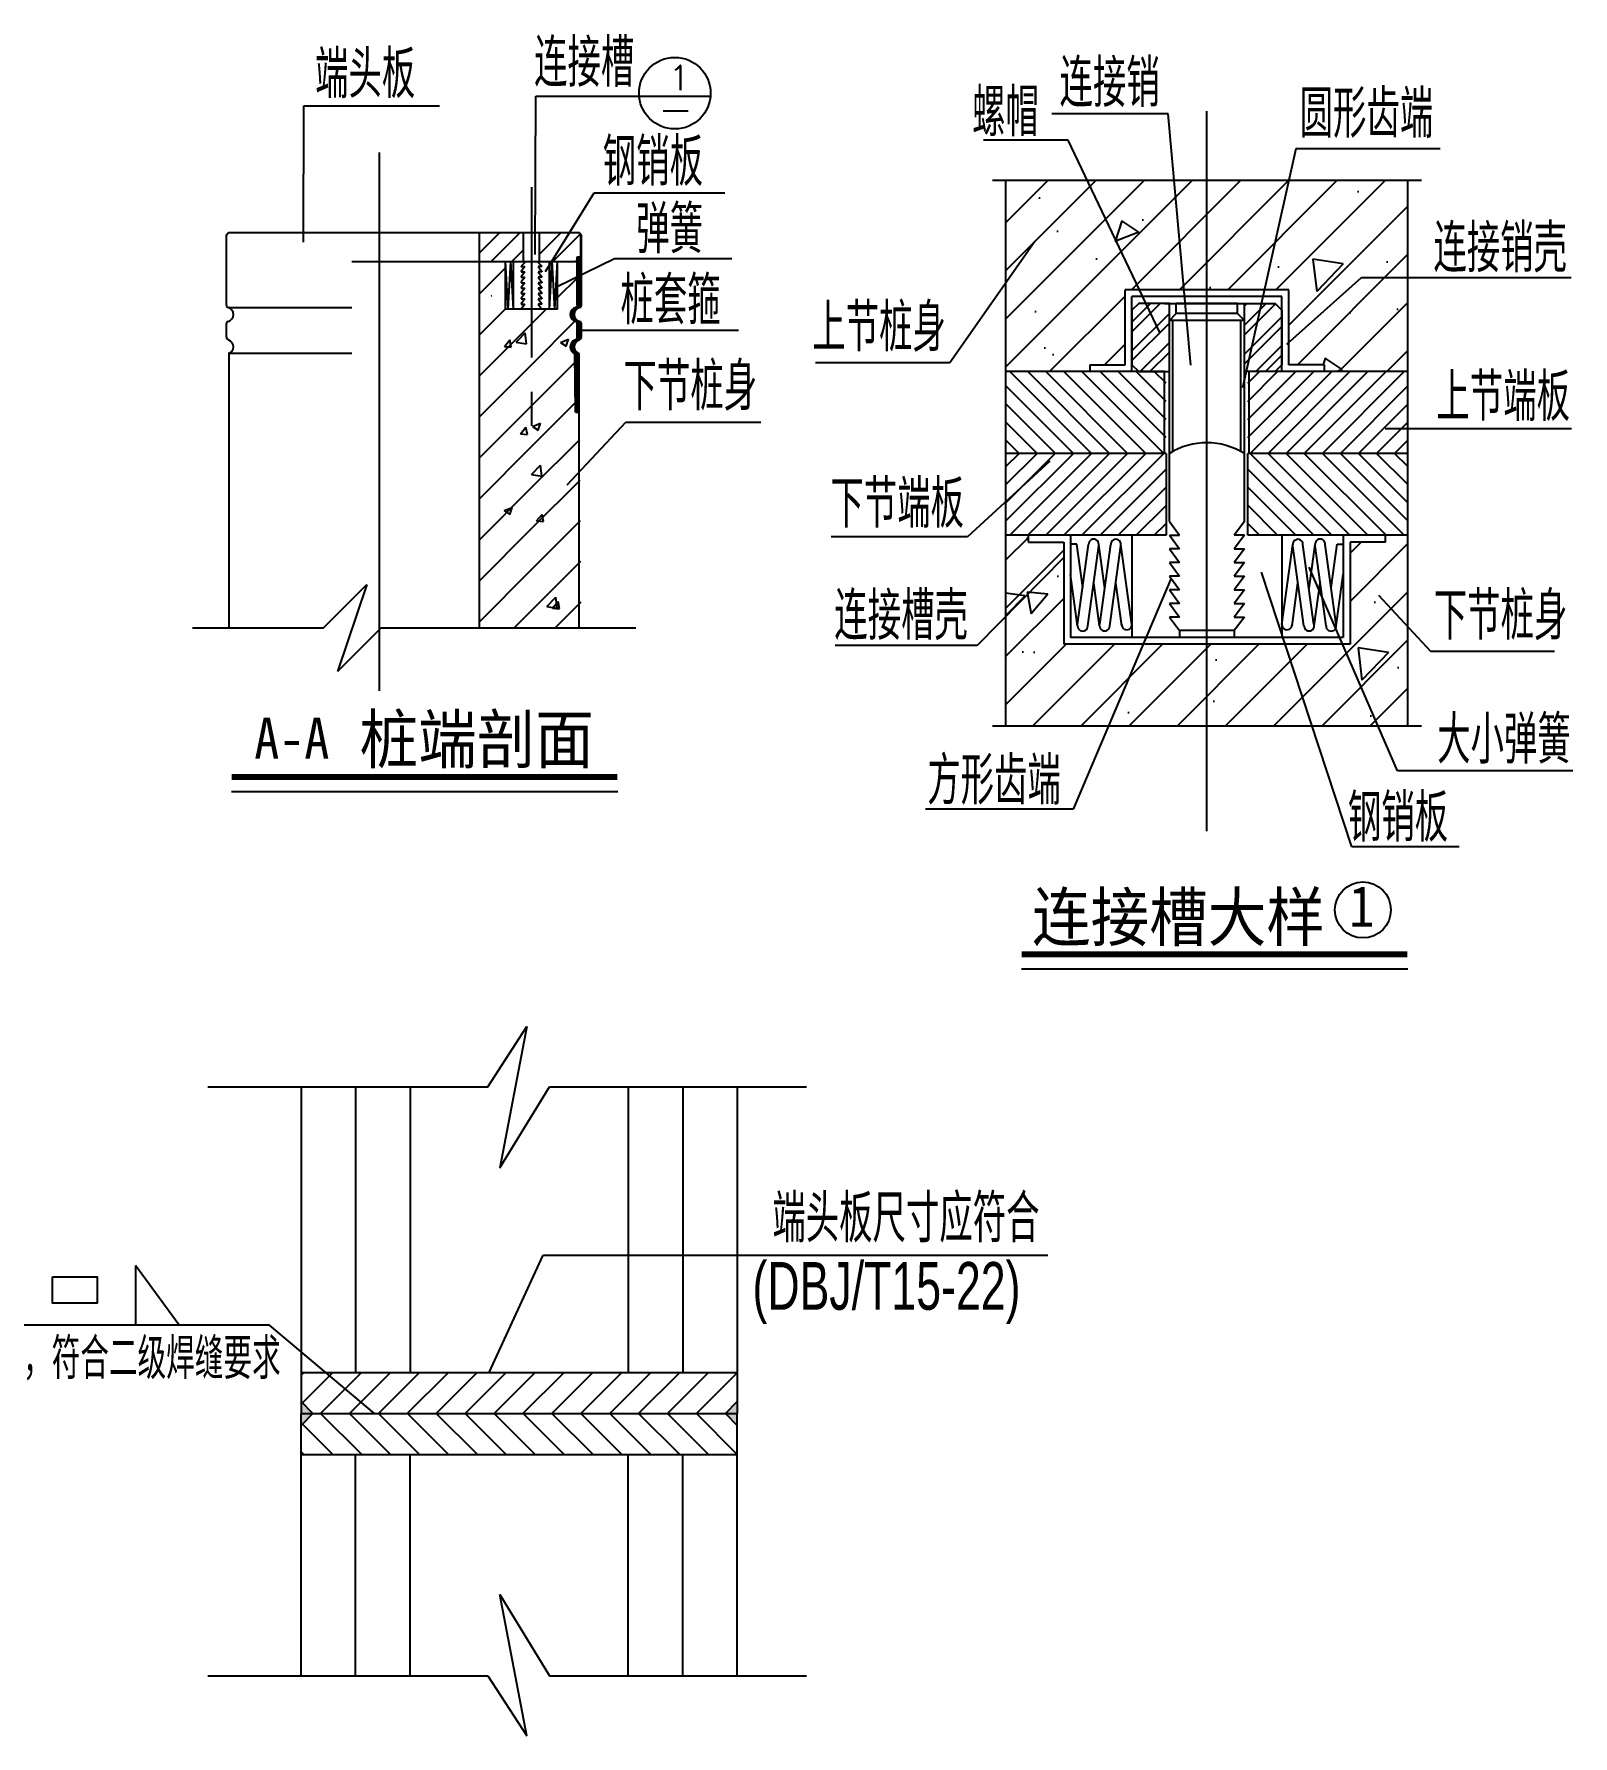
# Model space of a CAD drawing. Extents: x 299218 to 746073, y -331171 to -40619.
# Drawn here: x 341795 to 353086, y -268271 to -255790 of the extents above; entities that cross this region are included whole.
import ezdxf

# ---------------------------------------------------------------- set-up
doc = ezdxf.new("R2010")
doc.units = 0
doc.header["$LTSCALE"] = 1000
doc.header["$MEASUREMENT"] = 0
doc.linetypes.add('CENTER', pattern=[2, 1.25, -0.25, 0.25, -0.25])
doc.linetypes.add('CENTER2', pattern=[28.575, 19.05, -3.175, 3.175, -3.175])
for name, color, linetype in [('LAYER1', 4, 'Continuous'), ('LAYER2', 2, 'Continuous'), ('LAYER3', 6, 'Continuous'), ('LAYER5', 7, 'Continuous'), ('LAYER7', 8, 'Continuous'), ('PDIM', 3, 'Continuous'), ('STEEL', 6, 'Continuous')]:
    doc.layers.add(name, color=color, linetype=linetype)
doc.styles.add('HZ', font='simplex.shx', dxfattribs={"width": 0.8, "bigfont": 'hztxt.shx'})
doc.styles.add('HZDX', font='GS_TXT', dxfattribs={"width": 0.8, "height": 800, "bigfont": 'HZTXT'})
doc.styles.add('宋体', font='')
doc.styles.get('宋体').set_extended_font_data('SimSun')
pattern_1 = [(225, (367391.83, -281838.6), (176.7762, -176.7762), []), (230, (367391.8, -281838.6), (-1793.146, 156.88), [187.5, -2062.49]), (175, (367391.8, -281838.6), (346.88, -1880.48), [150, -1650]), (280.4514, (367242.4, -281825.5), (-1446.27, -1723.59), [159.35, -1752.85]), (226.184, (367391.8, -282338.6), (-2668.1, 413.8), [281.25, -3093.74]), (276.636, (367169.5, -282304), (-2336.65, -2435.29), [239.03, -2629.28]), (171.184, (367391.8, -282338.6), (-2336.65, -2435.3), [225, -2475]), (201, (367141.8, -282213.6), (-1492.264, 1006.545), [187.5, -2062.49]), (146, (367141.8, -282213.6), (-608.29, -1812.87), [150, -1650]), (251.4514, (367017.5, -282129.7), (-2100.55, -806.32), [159.35, -1752.85]), (217.5, (367391.8, -281838.6), (-30.4, -832.233), [0, -1629.996, 0, -1674.996, 0, -1656.246]), (187.5, (367391.8, -281838.6), (-657.672, -986.027), [0, -954.998, 0, -1592.496, 0, -631.248]), (147.5, (367949.3, -281838.6), (-1334.553, 56.387), [0, -624.998, 0, -1949.995, 0, -2587.493]), (137.5, (368199.3, -281838.6), (-1457.96, -250.26), [0, -812.5, 0, -1294.997, 0, -1837.495])]

msp = doc.modelspace()

# ---------------------------------------------------------------- hatches: boundary and pattern name
h = msp.add_hatch()
h.set_pattern_fill('ANSI31', color=256, scale=1199.99697, angle=360, style=0)
h.set_pattern_definition([(45, (306976.68, -273765.54), (-106.06575, 106.06575), [])])
h.paths.add_polyline_path([(346954.8, -265906.5), (346954.8, -265605.1), (345354.8, -265605.1), (345354.8, -265906.5)])
h.paths.add_polyline_path([(345354.8, -265906.5), (345354.8, -265605.1), (343754.8, -265605.1), (343754.8, -265906.5)])
h = msp.add_hatch()
h.set_pattern_fill('ANSI31', color=256, scale=1199.99697, angle=360, style=0)
h.set_pattern_definition([(315, (306976.68, -258047.48), (-106.06575, -106.06575), [])])
h.paths.add_polyline_path([(346954.8, -265906.5), (346954.8, -266207.9), (345354.8, -266207.9), (345354.8, -265906.5)])
h.paths.add_polyline_path([(345354.8, -265906.5), (345354.8, -266207.9), (343754.8, -266207.9), (343754.8, -265906.5)])
at = {"layer": 'LAYER3'}
h = msp.add_hatch(color=256, dxfattribs=at)
h.paths.add_polyline_path([(343754.8, -265819.3), (343842, -265906.5), (343754.8, -265906.5)])
h.paths.add_polyline_path([(343754.8, -265906.5), (343842, -265906.5), (343754.8, -265993.7)])
h = msp.add_hatch(color=256, dxfattribs=at)
h.paths.add_polyline_path([(346867.6, -265906.5), (346954.8, -265906.5), (346954.8, -265819.3)])
h.paths.add_polyline_path([(346954.8, -265993.7), (346954.8, -265906.5), (346867.6, -265906.5)])
at = {"layer": 'LAYER7'}
h = msp.add_hatch(dxfattribs=at)
h.set_pattern_fill('AN31C', color=256, scale=2499.993688, angle=180, style=0)
h.set_pattern_definition(pattern_1)
h.paths.add_polyline_path([(349525.3, -256865), (348926.2, -256865), (348926.2, -258265), (349540.4, -258265), (349540.4, -258215), (349800.2, -258215), (349800.2, -257665), (349906.3, -257665)])
h.paths.add_polyline_path([(350159.8, -256865), (349525.3, -256865), (349906.3, -257665), (350232.2, -257665)])
h.paths.add_polyline_path([(350400.2, -256865), (350159.8, -256865), (350232.2, -257665), (350400.2, -257665)])
h.paths.add_polyline_path([(350400.2, -257665), (350821.4, -257665), (351000.8, -256865), (350400.2, -256865)])
h.paths.add_polyline_path([(350821.4, -257665), (351000.2, -257665), (351000.2, -258215), (351260.1, -258215), (351260.1, -258265), (351874.3, -258265), (351874.3, -256865), (351000.8, -256865)])
h = msp.add_hatch(dxfattribs=at)
h.set_pattern_fill('ANSI32', color=256, scale=399.99899, angle=360, style=0)
h.set_pattern_definition([(45, (333408.67, -235735.61), (-106.06575, 106.06575), []), (45, (333479.38, -235735.61), (-106.06575, 106.06575), [])])
h.paths.add_polyline_path([(349850.2, -258215), (349900.2, -258265), (350125.2, -258265), (350125.2, -257765), (350090.2, -257765), (349900.2, -257765), (349850.2, -257815)])
h.paths.add_polyline_path([(350900.2, -258265), (350950.2, -258215), (350950.2, -257815), (350900.2, -257765), (350675.2, -257765), (350675.2, -258265)])
h = msp.add_hatch(dxfattribs=at)
h.set_pattern_fill('ANSI31', color=256, scale=749.998107, angle=180, style=0)
h.set_pattern_definition([(135, (367391.83, -235735.61), (66.2911, 66.2911), [])])
h.paths.add_polyline_path([(350100.2, -258265), (350100.2, -258865), (348926.2, -258865), (348926.2, -258265)])
h = msp.add_hatch(dxfattribs=at)
h.set_pattern_fill('ANSI31', color=256, scale=749.998107, angle=180, style=0)
h.set_pattern_definition([(45, (333408.67, -235735.61), (-66.2911, 66.2911), [])])
h.paths.add_polyline_path([(350700.2, -258265), (350700.2, -258865), (351874.3, -258865), (351874.3, -258265)])
h = msp.add_hatch(dxfattribs=at)
h.set_pattern_fill('ANSI31', color=256, scale=749.998107, angle=180, style=0)
h.set_pattern_definition([(225, (367391.83, -281994.4), (66.2911, -66.2911), [])])
h.paths.add_polyline_path([(350100.2, -259465), (350100.2, -258865), (348926.2, -258865), (348926.2, -259465)])
h = msp.add_hatch(dxfattribs=at)
h.set_pattern_fill('ANSI31', color=256, scale=749.998107, angle=180, style=0)
h.set_pattern_definition([(315, (333408.67, -281994.4), (-66.2911, -66.2911), [])])
h.paths.add_polyline_path([(350700.2, -259465), (350700.2, -258865), (351874.3, -258865), (351874.3, -259465)])
h = msp.add_hatch(dxfattribs=at)
h.set_pattern_fill('AN31C', color=256, scale=2499.993688, angle=180, style=0)
h.set_pattern_definition(pattern_1)
h.paths.add_polyline_path([(351450.2, -260265), (351394.7, -260265), (351655.1, -260865), (351874.3, -260865), (351874.3, -259465), (351710.1, -259465), (351710.1, -259515), (351450.2, -259515)])
h.paths.add_polyline_path([(351394.7, -260265), (350975.1, -260265), (351171.8, -260865), (351655.1, -260865)])
h.paths.add_polyline_path([(351171.8, -260865), (350975.1, -260265), (350400.2, -260265), (350400.2, -260865)])
h.paths.add_polyline_path([(350400.2, -260265), (349932.1, -260265), (349677.4, -260865), (350400.2, -260865)])
h.paths.add_polyline_path([(349932.1, -260265), (349350.2, -260265), (349350.2, -259629.3), (348926.2, -260059.3), (348926.2, -260865), (349677.4, -260865)])
h.paths.add_polyline_path([(349350.2, -259629.3), (349350.2, -259515), (349090.4, -259515), (349090.4, -259465), (348926.2, -259465), (348926.2, -260059.3)])

# ---------------------------------------------------------------- linework, layer by layer
for p, q in [((345402.8, -257458.2), (345369.1, -257491.9)), ((345487.8, -257458.2), (345521.5, -257491.9)), ((345397.2, -257495.3), (345369.1, -257531.3)), ((345369.1, -257495.3), (345397.2, -257495.3)), ((345397.2, -257534.6), (345369.1, -257570.6)), ((345369.1, -257534.6), (345397.2, -257534.6)), ((345397.2, -257574), (345369.1, -257609.9)), ((345369.1, -257574), (345397.2, -257574)), ((345493.4, -257495.3), (345521.5, -257531.3)), ((345521.5, -257495.3), (345493.4, -257495.3)), ((345521.5, -257534.6), (345493.4, -257534.6)), ((345493.4, -257534.6), (345521.5, -257570.6)), ((345521.5, -257574), (345493.4, -257574)), ((345493.4, -257574), (345521.5, -257609.9)), ((345369.1, -257613.3), (345397.2, -257613.3)), ((345397.2, -257613.3), (345369.1, -257649.3)), ((345397.2, -257652.7), (345369.1, -257688.6)), ((345369.1, -257652.7), (345397.2, -257652.7)), ((345397.2, -257692), (345369.1, -257728)), ((345369.1, -257692), (345397.2, -257692)), ((345397.2, -257731.4), (345369.1, -257767.3)), ((345369.1, -257731.4), (345397.2, -257731.4)), ((345493.4, -257613.3), (345521.5, -257649.3)), ((345521.5, -257613.3), (345493.4, -257613.3)), ((345521.5, -257652.7), (345493.4, -257652.7)), ((345493.4, -257652.7), (345521.5, -257688.6)), ((345521.5, -257692), (345493.4, -257692)), ((345493.4, -257692), (345521.5, -257728)), ((345493.4, -257731.4), (345521.5, -257767.3)), ((345521.5, -257731.4), (345493.4, -257731.4)), ((345397.2, -257770.7), (345369.1, -257806.7)), ((345369.1, -257770.7), (345397.2, -257770.7)), ((345521.5, -257770.7), (345493.4, -257770.7)), ((345493.4, -257770.7), (345521.5, -257806.7)), ((343245.1, -261344.3), (346078, -261344.3)), ((349040.5, -262644.3), (351873.4, -262644.3)), ((345125.2, -263510.1), (345410.9, -263069)), ((345410.9, -263069), (345212.2, -264105.6)), ((343071.3, -263510.1), (345125.2, -263510.1)), ((343754.8, -263510.1), (343754.8, -265605.1)), ((344554.8, -263510.1), (344554.8, -265605.1)), ((345212.2, -264105.6), (345576.4, -263510.1)), ((345576.4, -263510.1), (347463.5, -263510.1)), ((346154.8, -263510.1), (346154.8, -265605.1)), ((346954.8, -263510.1), (346954.8, -265605.1)), ((343754.8, -265605.1), (346954.8, -265605.1)), ((343754.8, -265605.1), (343754.8, -265906.5)), ((346954.8, -265605.1), (346954.8, -265906.5)), ((343754.8, -265906.5), (346954.8, -265906.5)), ((343754.8, -265906.5), (346954.8, -265906.5)), ((343754.8, -266207.9), (343754.8, -265906.5)), ((346954.8, -266207.9), (346954.8, -265906.5)), ((343754.8, -266207.9), (346954.8, -266207.9)), ((343754.8, -267829.8), (343754.8, -266207.9)), ((344554.8, -267829.8), (344554.8, -266207.9)), ((346154.8, -267829.8), (346154.8, -266207.9)), ((346954.8, -267829.8), (346954.8, -266207.9)), ((345410.9, -268270.9), (345212.2, -267234.3)), ((345212.2, -267234.3), (345576.4, -267829.8)), ((343071.3, -267829.8), (345125.2, -267829.8)), ((345125.2, -267829.8), (345410.9, -268270.9)), ((345576.4, -267829.8), (347463.5, -267829.8))]:
    msp.add_line(p, q)
at = {"color": 6, "linetype": 'Continuous'}
for p, q in [((344154.8, -263510.1), (344154.8, -265605.1)), ((346554.8, -263510.1), (346554.8, -265605.1)), ((344154.8, -267829.8), (344154.8, -266207.9)), ((346554.8, -267829.8), (346554.8, -266207.9))]:
    msp.add_line(p, q, dxfattribs=at)
at = {"const_width": 44.6}
for points in [[(343245, -261239), (346075.3, -261239)], [(349040.4, -262539), (351870.7, -262539)]]:
    msp.add_lwpolyline(points, dxfattribs=at)
msp.add_circle((351544.9, -262213.5), 205.2)
at = {"layer": 'LAYER1', "linetype": 'Continuous'}
for p, q in [((343206.4, -257262.7), (343223.4, -257245.7)), ((343206.4, -257779.2), (343206.4, -257262.7)), ((343223.4, -257245.7), (345793.8, -257245.7)), ((345062.8, -260144.7), (345062.8, -257245.7)), ((344127.8, -257458.2), (345781, -257458.2)), ((343219.2, -257795.6), (344127.8, -257795.6)), ((343206.4, -258010.6), (343206.4, -257913.6)), ((343219.2, -258129.2), (344127.8, -258129.2)), ((342541.1, -264821.6), (342541.1, -265258.7)), ((342859.2, -265258.7), (342541.1, -264821.6)), ((345135, -265605.1), (345531, -264745.4)), ((345531, -264745.4), (349232.2, -264745.4)), ((343522.1, -265258.7), (341309.4, -265258.7)), ((344292.5, -265906.5), (343522.1, -265258.7))]:
    msp.add_line(p, q, dxfattribs=at)
at = {"layer": 'LAYER1'}
for p, q in [((345385.8, -257458.2), (345385.8, -257245.7)), ((345504.8, -257458.2), (345504.8, -257245.7)), ((345810.8, -257262.7), (345793.8, -257245.7)), ((345808.1, -257779.2), (345808.1, -257262.7)), ((345810.8, -257779.2), (345810.8, -257262.7)), ((345254, -257806.7), (345254, -257458.2)), ((345636.5, -257806.7), (345636.5, -257458.2)), ((345781, -257424.2), (345802.3, -257423.9)), ((345781, -257779.2), (345781, -257424.2)), ((345785, -257779.2), (345785, -257424.2)), ((345788.6, -257779.2), (345788.6, -257424.2)), ((345789.4, -257779.2), (345789.4, -257424.2)), ((345789.5, -257424.2), (345810.8, -257423.9)), ((345789.5, -257779.2), (345789.5, -257424.2)), ((345793.5, -257779.2), (345793.5, -257424.2)), ((345794.3, -257779.2), (345794.3, -257424.2)), ((345796.9, -257779.2), (345796.9, -257424.2)), ((345797.1, -257779.2), (345797.1, -257424.2)), ((345797.9, -257779.2), (345797.9, -257424.2)), ((345802.8, -257779.2), (345802.8, -257424.2)), ((345805.4, -257779.2), (345805.4, -257424.2)), ((345636.5, -257806.7), (345254, -257806.7)), ((345781, -258010.6), (345781, -257913.6)), ((345785, -258010.6), (345785, -257913.6)), ((345788.6, -258010.6), (345788.6, -257913.6)), ((345789, -258010.6), (345789, -257913.6)), ((345789.4, -258010.6), (345789.4, -257913.6)), ((345789.5, -258010.6), (345789.5, -257913.6)), ((345793.4, -258010.6), (345793.4, -257913.6)), ((345793.5, -258010.6), (345793.5, -257913.6)), ((345797.1, -258010.6), (345797.1, -257913.6)), ((345797.4, -258010.6), (345797.4, -257913.6)), ((345797.5, -258010.6), (345797.5, -257913.6)), ((345797.9, -258010.6), (345797.9, -257913.6)), ((345801.9, -258010.6), (345801.9, -257913.6)), ((345802.3, -258010.6), (345802.3, -257913.6)), ((345805.9, -258010.6), (345805.9, -257913.6)), ((345810.8, -258010.6), (345810.8, -257913.6)), ((345767.6, -258563.2), (345763.9, -258133.5)), ((345771.6, -258563.2), (345767.9, -258133.5)), ((345771.6, -258563.2), (345767.9, -258133.5)), ((345775.1, -258563.2), (345771.4, -258133.5)), ((345775.6, -258563.2), (345771.9, -258133.5)), ((345775.9, -258563.2), (345772.3, -258133.5)), ((345776.1, -258563.2), (345772.4, -258133.5)), ((345780, -258563.2), (345776.3, -258133.5)), ((345780.1, -258563.2), (345776.4, -258133.5)), ((345780.1, -258563.2), (345776.4, -258133.5)), ((345783.6, -258563.2), (345779.9, -258133.5)), ((345784, -258563.2), (345780.3, -258133.5)), ((345784.1, -258563.2), (345780.4, -258133.5)), ((345784.4, -258563.2), (345780.8, -258133.5)), ((345788.5, -258563.2), (345784.8, -258133.5)), ((345792.5, -258563.2), (345788.8, -258133.5)), ((345767.6, -258563.2), (345788.8, -258563.2)), ((345776.1, -258563.2), (345797.3, -258563.2))]:
    msp.add_line(p, q, dxfattribs=at)
msp.add_lwpolyline([(341930.6, -264905), (342258.7, -264905), (342258.7, -265097.1), (341930.6, -265097.1)], close=True, dxfattribs=at)
at = {"layer": 'LAYER1', "linetype": 'Continuous'}
for centre, radius, start, end in [((343223.4, -257779.2), 17, 180, 255.80312), ((343206.4, -257846.4), 52.3, 284.19688, 75.80312), ((343223.4, -257913.6), 17, 104.19688, 180), ((343231.9, -258010.6), 25.5, 180, 250.87094), ((343206.4, -258084.1), 52.3, 289.12906, 70.87094)]:
    msp.add_arc(centre, radius, start, end, dxfattribs=at)
at = {"layer": 'LAYER1'}
for centre, radius, start, end in [((345781, -257846.4), 52.3, 104.19688, 255.80312), ((345785.4, -257846.4), 52.3, 104.19688, 255.80312), ((345788.6, -257846.4), 52.3, 104.19688, 255.80312), ((345789.4, -257846.4), 52.3, 104.19688, 255.80312), ((345789.5, -257846.4), 52.3, 104.19688, 255.80312), ((345793.9, -257846.4), 52.3, 104.19688, 255.80312), ((345794.3, -257846.4), 52.3, 104.19688, 255.80312), ((345797.1, -257846.4), 52.3, 104.19688, 255.80312), ((345797.9, -257846.4), 52.3, 104.19688, 255.80312), ((345798.3, -257846.4), 52.3, 104.19688, 255.80312), ((345802.3, -257846.4), 52.3, 104.19688, 255.80312), ((345802.8, -257846.4), 52.3, 104.19688, 255.80312), ((345806.8, -257846.4), 52.3, 104.19688, 255.80312), ((345810.8, -257846.4), 52.3, 104.19688, 255.80312), ((345764, -257779.2), 17, 284.19688, 351.32335), ((345771.6, -257779.2), 17, 284.19688, 351.32335), ((345772.4, -257779.2), 17, 284.19688, 351.32335), ((345772.5, -257779.2), 17, 284.19688, 351.32335), ((345774.6, -257779.2), 17, 284.19688, 0), ((345778.6, -257779.2), 17, 284.19688, 0), ((345780.1, -257779.2), 17, 284.19688, 351.32335), ((345780.9, -257779.2), 17, 284.19688, 351.32335), ((345783.1, -257779.2), 17, 284.19688, 0), ((345785.3, -257779.2), 17, 284.19688, 0), ((345787.1, -257779.2), 17, 284.19688, 0), ((345793.8, -257779.2), 17, 284.19688, 0), ((345764, -257913.6), 17, 0, 75.80312), ((345767.9, -257913.6), 17, 0, 75.80312), ((345771.9, -257913.6), 17, 0, 75.80312), ((345772.5, -257913.6), 17, 0, 75.80312), ((345776.4, -257913.6), 17, 0, 75.80312), ((345777.3, -257913.6), 17, 0, 75.80312), ((345780.4, -257913.6), 17, 0, 75.80312), ((345781.3, -257913.6), 17, 0, 75.80312), ((345785.3, -257913.6), 17, 0, 75.80312), ((345785.8, -257913.6), 17, 0, 75.80312), ((345789.8, -257913.6), 17, 0, 75.80312), ((345793.8, -257913.6), 17, 0, 75.80312), ((345781, -258084.1), 52.3, 109.12906, 250.87094), ((345786.4, -258084.1), 52.3, 109.12906, 250.87094), ((345788.6, -258084.1), 52.3, 109.12906, 250.87094), ((345789.4, -258084.1), 52.3, 109.12906, 250.87094), ((345789.5, -258084.1), 52.3, 109.12906, 250.87094), ((345791.3, -258082.1), 52.3, 109.12906, 250.87094), ((345794.9, -258084.1), 52.3, 109.12906, 250.87094), ((345795.7, -258082.1), 52.3, 109.12906, 250.87094), ((345797.1, -258084.1), 52.3, 109.12906, 250.87094), ((345797.9, -258084.1), 52.3, 109.12906, 250.87094), ((345799.7, -258082.1), 52.3, 109.12906, 250.87094), ((345799.8, -258082.1), 52.3, 109.12906, 250.87094), ((345802.3, -258084.1), 52.3, 109.12906, 250.87094), ((345804.2, -258082.1), 52.3, 109.12906, 250.87094), ((345808.2, -258082.1), 52.3, 109.12906, 250.87094), ((345810.8, -258084.1), 52.3, 109.12906, 250.87094), ((345755.5, -258010.6), 25.5, 289.12906, 0), ((345759.5, -258010.6), 25.5, 289.12906, 0), ((345763.1, -258010.6), 25.5, 289.12906, 0), ((345763.9, -258010.6), 25.5, 289.12906, 0), ((345764, -258010.6), 25.5, 289.12906, 0), ((345765.8, -258008.6), 25.5, 289.12906, 0), ((345768, -258010.6), 25.5, 289.12906, 0), ((345768.8, -258010.6), 25.5, 289.12906, 0), ((345771.6, -258010.6), 25.5, 289.12906, 0), ((345772.4, -258010.6), 25.5, 289.12906, 0), ((345772.8, -258010.6), 25.5, 289.12906, 0), ((345774.2, -258008.6), 25.5, 289.12906, 0), ((345774.3, -258008.6), 25.5, 289.12906, 0), ((345776.8, -258010.6), 25.5, 289.12906, 0), ((345777.3, -258010.6), 25.5, 289.12906, 0), ((345781.3, -258010.6), 25.5, 289.12906, 0), ((345782.7, -258008.6), 25.5, 289.12906, 0), ((345785.3, -258010.6), 25.5, 289.12906, 0)]:
    msp.add_arc(centre, radius, start, end, dxfattribs=at)
at = {"layer": 'LAYER2'}
for p, q in [((345274, -257806.7), (345254, -257458.2)), ((345274, -257806.7), (345294, -257458.2)), ((345314, -257806.7), (345294, -257458.2)), ((345576.6, -257806.7), (345596.6, -257458.2)), ((345616.6, -257806.7), (345596.6, -257458.2)), ((345616.6, -257806.7), (345636.5, -257458.2)), ((349850.2, -258265), (349850.2, -257715)), ((350125.2, -257890), (350175.2, -257840)), ((350625.2, -257765), (350175.2, -257765)), ((350175.2, -257840), (350175.2, -257765)), ((350625.2, -257840), (350175.2, -257840)), ((350625.2, -257840), (350625.2, -257765)), ((350675.2, -257890), (350625.2, -257840)), ((350675.2, -257890), (350125.2, -257890)), ((350090.2, -258865), (350090.2, -258265)), ((350710.2, -258865), (350710.2, -258265)), ((350125.2, -259365), (350200.2, -259465)), ((350125.2, -259465), (350200.2, -259565)), ((350125.2, -259465), (350200.2, -259465)), ((350675.2, -259365), (350600.2, -259465)), ((350675.2, -259465), (350600.2, -259565)), ((350675.2, -259465), (350600.2, -259465)), ((350125.2, -259565), (350200.2, -259665)), ((350200.2, -259565), (350125.2, -259565)), ((350600.2, -259565), (350675.2, -259565)), ((350675.2, -259565), (350600.2, -259665)), ((350125.2, -259665), (350200.2, -259765)), ((350200.2, -259665), (350125.2, -259665)), ((350600.2, -259665), (350675.2, -259665)), ((350675.2, -259665), (350600.2, -259765)), ((350125.2, -259765), (350200.2, -259865)), ((350200.2, -259765), (350125.2, -259765)), ((350675.2, -259765), (350600.2, -259865)), ((350600.2, -259765), (350675.2, -259765)), ((350125.2, -259865), (350200.2, -259965)), ((350200.2, -259865), (350125.2, -259865)), ((350200.2, -259965), (350125.2, -259965)), ((350125.2, -259965), (350200.2, -260065)), ((350600.2, -259865), (350675.2, -259865)), ((350675.2, -259865), (350600.2, -259965)), ((350600.2, -259965), (350675.2, -259965)), ((350675.2, -259965), (350600.2, -260065)), ((350125.2, -260065), (350200.2, -260165)), ((350200.2, -260065), (350125.2, -260065)), ((350600.2, -260065), (350675.2, -260065)), ((350675.2, -260065), (350600.2, -260165))]:
    msp.add_line(p, q, dxfattribs=at)
at = {"layer": 'LAYER3', "linetype": 'CENTER'}
msp.add_line((345445.3, -256912.7), (345445.3, -258736.9), dxfattribs=at)
at = {"layer": 'LAYER3'}
for p, q in [((343842, -265906.5), (343754.8, -265819.3)), ((346867.6, -265906.5), (346954.8, -265819.3)), ((343754.8, -265906.5), (346954.8, -265906.5)), ((343842, -265906.5), (343754.8, -265993.7)), ((346867.6, -265906.5), (346954.8, -265993.7))]:
    msp.add_line(p, q, dxfattribs=at)
at = {"layer": 'LAYER5'}
for p, q in [((343772.3, -257315.7), (343774.1, -256317)), ((343774.1, -256317), (344770.6, -256317)), ((345472.3, -257407.4), (345476.8, -256245.8)), ((345476.8, -256245.8), (346234, -256245.8)), ((346234, -256245.8), (346759, -256245.8)), ((346412, -256354), (346595.6, -256354)), ((350115.5, -256375.4), (349261.7, -256375.4)), ((350282.3, -258217.9), (350115.5, -256375.4)), ((349383.4, -256567.2), (348761.9, -256567.2)), ((350055.9, -257979.1), (349383.4, -256567.2)), ((351053.3, -256630.6), (350660.2, -258383.6)), ((352112.6, -256630.6), (351053.3, -256630.6)), ((345549, -257531.7), (345906.1, -256954.5)), ((345906.1, -256954.5), (346863.9, -256954.5)), ((345062.8, -257395.1), (345212.2, -257245.7)), ((345150, -257458.2), (345362.5, -257245.7)), ((345504.8, -257253.7), (345512.8, -257245.7)), ((345504.8, -257403.9), (345663, -257245.7)), ((345600.8, -257458.2), (345803.5, -257255.4)), ((349138.2, -257312.4), (348515.1, -258200.3)), ((345300.3, -257458.2), (345385.8, -257372.7)), ((345314, -257806.7), (345314, -257458.2)), ((345576.6, -257806.7), (345576.6, -257458.2)), ((345628.1, -257643.9), (346054.4, -257434.7)), ((345768, -257458.2), (345781, -257445.2)), ((345776.5, -257458.2), (345781, -257453.7)), ((346054.4, -257434.7), (346914.4, -257434.7)), ((345062.8, -257695.6), (345254, -257504.4)), ((345369.1, -257495.3), (345369.1, -257491.9)), ((345369.1, -257531.3), (345369.1, -257534.6)), ((345369.1, -257570.6), (345369.1, -257574)), ((345521.5, -257495.3), (345521.5, -257491.9)), ((345521.5, -257531.3), (345521.5, -257534.6)), ((345521.5, -257570.6), (345521.5, -257574)), ((345636.5, -257722.9), (345789.5, -257569.9)), ((345150.9, -257708.7), (345153.6, -257707.7)), ((345150.9, -257708.7), (345153.6, -257710.6)), ((345369.1, -257609.9), (345369.1, -257613.3)), ((345369.1, -257649.3), (345369.1, -257652.7)), ((345369.1, -257688.6), (345369.1, -257692)), ((345369.1, -257728), (345369.1, -257731.4)), ((345521.5, -257609.9), (345521.5, -257613.3)), ((345521.5, -257649.3), (345521.5, -257652.7)), ((345521.5, -257688.6), (345521.5, -257692)), ((345521.5, -257728), (345521.5, -257731.4)), ((351000.2, -257665), (349800.2, -257665)), ((349800.2, -258215), (349800.2, -257665)), ((350950.2, -257715), (349850.2, -257715)), ((349850.2, -258265), (349850.2, -257715)), ((350950.2, -258265), (350950.2, -257715)), ((350950.2, -258265), (350950.2, -257715)), ((351000.2, -258215), (351000.2, -257665)), ((345062.8, -257996.2), (345254, -257804.9)), ((345369.1, -257767.3), (345369.1, -257770.7)), ((345445.3, -257914.2), (345552.8, -257806.7)), ((345521.5, -257767.3), (345521.5, -257770.7)), ((350090.2, -257765), (350710.2, -257765)), ((345062.8, -258296.7), (345445.3, -257914.2)), ((345344.9, -258038.3), (345399.3, -257981.6)), ((345408.7, -258062.3), (345399.3, -257981.6)), ((345445.3, -258214.7), (345766.6, -257893.4)), ((345804.4, -257960.9), (346964.4, -257960.9)), ((350125.2, -258865), (350125.2, -257890)), ((345245.9, -258082.2), (345286.8, -258033.3)), ((345245.9, -258082.2), (345296.7, -258086.6)), ((345296.7, -258086.6), (345286.8, -258033.3)), ((345333.1, -258050.6), (345344.9, -258038.3)), ((345333.1, -258050.6), (345344.9, -258052.4)), ((345344.9, -258052.4), (345408.7, -258062.3)), ((345658.3, -258050.9), (345717.8, -258028.1)), ((345658.3, -258050.9), (345700.6, -258079.5)), ((345700.6, -258079.5), (345717.8, -258028.1)), ((343223.5, -258133.5), (343223.5, -260144.7)), ((345062.8, -258597.2), (345445.3, -258214.7)), ((345445.3, -258515.2), (345772.9, -258187.7)), ((345793.6, -258133.5), (345793.6, -260144.7)), ((348515.1, -258200.3), (347528, -258200.3)), ((349540.4, -258215), (349540.4, -258265)), ((349540.4, -258215), (349800.2, -258215)), ((351260.1, -258215), (351000.2, -258215)), ((351260.1, -258215), (351260.1, -258265)), ((350090.2, -258265), (348926.2, -258265)), ((351874.3, -258265), (350710.2, -258265)), ((345062.8, -258897.7), (345445.3, -258515.2)), ((345445.3, -258815.7), (345775.4, -258485.6)), ((345363.8, -258721.5), (345404.8, -258672.7)), ((345363.8, -258721.5), (345414.6, -258726)), ((345414.6, -258726), (345404.8, -258672.7)), ((345451.5, -258667.3), (345511, -258644.5)), ((345451.5, -258667.3), (345493.7, -258695.8)), ((345493.7, -258695.8), (345511, -258644.5)), ((345706.1, -259096.9), (346137.7, -258635.6)), ((346137.7, -258635.6), (347127.6, -258635.6)), ((345062.8, -259198.2), (345445.3, -258815.7)), ((345445.3, -259116.3), (345799, -258762.6)), ((345445.7, -259019.3), (345512, -258950.3)), ((345521.3, -259031), (345512, -258950.3)), ((349246.7, -258922.8), (348642.7, -259476.5)), ((350100.2, -258865), (348926.2, -258865)), ((350100.2, -258865), (350100.2, -259465)), ((350125.2, -259365), (350125.2, -258865)), ((350675.2, -259365), (350675.2, -258865)), ((351874.3, -258865), (350700.2, -258865)), ((350700.2, -259465), (350700.2, -258865)), ((345445.3, -259416.8), (345801.5, -259060.5)), ((345445.7, -259019.3), (345521.3, -259031)), ((345062.8, -259498.8), (345445.3, -259116.3)), ((345244.6, -259283.7), (345304.2, -259260.9)), ((345244.6, -259283.7), (345286.9, -259312.2)), ((345286.9, -259312.2), (345304.2, -259260.8)), ((345481.7, -259360.9), (345522.7, -259312.1)), ((345532.6, -259365.3), (345522.7, -259312.1)), ((345062.8, -259799.3), (345445.3, -259416.8)), ((345445.3, -259717.3), (345804.1, -259358.5)), ((345481.7, -259360.9), (345532.6, -259365.3)), ((348642.7, -259476.5), (347643, -259476.5)), ((350100.2, -259465), (348926.2, -259465)), ((349090.4, -259515), (349090.4, -259465)), ((349400.2, -259465), (349400.2, -260215)), ((349850.2, -259465), (349850.2, -260215)), ((351874.3, -259465), (350700.2, -259465)), ((350950.2, -259465), (350950.2, -260215)), ((351400.2, -259465), (351400.2, -260215)), ((351710.1, -259515), (351710.1, -259465)), ((349090.4, -259515), (349350.2, -259515)), ((349350.2, -259515), (349350.2, -260265)), ((349445.5, -259531.2), (349400.2, -259531.2)), ((349489.1, -259849.1), (349445.5, -259531.2)), ((349451.9, -260120.2), (349532.5, -259532.4)), ((349526.3, -260130.3), (349606.8, -259542.6)), ((349651.1, -259855.5), (349606.8, -259532.4)), ((349614.8, -260120.2), (349695.4, -259532.4)), ((349689.1, -260130.3), (349769.7, -259542.6)), ((349850.2, -260120.2), (349769.7, -259532.4)), ((350950.2, -260120.2), (351030.8, -259532.4)), ((351111.4, -260130.3), (351030.8, -259542.6)), ((351185.7, -260120.2), (351105.1, -259532.4)), ((351149.4, -259855.5), (351193.7, -259532.4)), ((351274.2, -260130.3), (351193.7, -259542.6)), ((351348.5, -260120.2), (351268, -259532.4)), ((351311.4, -259849.1), (351355, -259531.2)), ((351355, -259531.2), (351400.2, -259531.2)), ((351710.1, -259515), (351450.2, -259515)), ((351450.2, -259515), (351450.2, -260265)), ((345062.8, -260099.8), (345445.3, -259717.3)), ((345445.3, -260017.8), (345806.6, -259656.5)), ((349350.2, -259629.3), (348713.8, -260274.7)), ((351797.8, -261193.9), (351149.4, -259699.7)), ((343919.1, -260144.7), (344237.2, -259825.5)), ((344237.2, -259825.5), (344023, -260464)), ((349451.9, -260130.3), (349400.2, -259753.2)), ((350137.5, -259781.3), (349418.9, -261473.9)), ((349613.1, -260130.3), (349569.7, -259813.6)), ((349775.9, -260130.3), (349732.5, -259813.6)), ((351462.4, -261751.1), (350801.3, -259735)), ((351024.6, -260130.3), (351068, -259813.6)), ((351187.4, -260130.3), (351230.8, -259813.6)), ((351348.5, -260130.3), (351400.2, -259753.2)), ((345558.4, -259988), (345624.6, -259919)), ((345599.7, -260000.3), (345640.7, -259951.4)), ((345618.9, -260144.7), (345809.2, -259954.5)), ((345634, -259999.7), (345624.6, -259919)), ((345650.5, -260004.7), (345640.7, -259951.4)), ((352042.7, -260319.2), (351661.8, -259907.4)), ((345318.4, -260144.7), (345445.3, -260017.8)), ((345558.4, -259988), (345634, -259999.7)), ((345599.7, -260000.3), (345650.5, -260004.7)), ((342958.4, -260144.7), (343919.1, -260144.7)), ((344341.1, -260144.7), (344023, -260464)), ((344341.1, -260144.7), (346210.7, -260144.7)), ((351400.2, -260215), (349400.2, -260215)), ((350600.2, -260165), (350200.2, -260165)), ((350200.2, -260165), (350200.2, -260215)), ((350600.2, -260165), (350600.2, -260215)), ((348713.8, -260274.7), (347673.2, -260274.7)), ((351450.2, -260265), (349350.2, -260265)), ((352950.4, -260319.2), (352042.7, -260319.2)), ((353085.9, -261193.9), (351797.8, -261193.9)), ((349418.9, -261473.9), (348335.9, -261473.9)), ((352251.4, -261751.1), (351462.4, -261751.1))]:
    msp.add_line(p, q, dxfattribs=at)
at = {"layer": 'LAYER5', "color": 1}
msp.add_line((350400.2, -261634.6), (350400.2, -256356.4), dxfattribs=at)
at = {"layer": 'LAYER5', "color": 1, "linetype": 'CENTER2', "ltscale": 100}
msp.add_line((344330.6, -260605.4), (344330.6, -256658.7), dxfattribs=at)
at = {"layer": 'LAYER5', "ltscale": 200}
for p, q in [((350150.2, -258850.4), (350150.2, -257890)), ((350650.2, -258852.1), (350650.2, -257890)), ((350675.2, -258865), (350675.2, -257890))]:
    msp.add_line(p, q, dxfattribs=at)
at = {"layer": 'LAYER5'}
for points in [[(349900.2, -258265), (350125.2, -258265), (350125.2, -257765), (349900.2, -257765), (349850.2, -257815), (349850.2, -258215)], [(350900.2, -258265), (350675.2, -258265), (350675.2, -257765), (350900.2, -257765), (350950.2, -257815), (350950.2, -258215)]]:
    msp.add_lwpolyline(points, close=True, dxfattribs=at)
msp.add_circle((346496.5, -256223.5), 262.5, dxfattribs=at)
for centre, radius, start, end in [((350398.7, -259306), 518.9, 57.79474, 121.80296), ((349569.7, -259531.2), 37.2, 358.15094, 181.84906), ((349732.5, -259532.4), 37.2, 358.15094, 181.84906), ((351068, -259532.4), 37.2, 358.15094, 181.84906), ((351230.8, -259531.2), 37.2, 358.15094, 181.84906), ((349489.1, -260131.5), 37.2, 178.15094, 1.84906), ((349650.2, -260130.3), 37.2, 178.15094, 1.84906), ((349813.1, -260121.4), 37.2, 178.15094, 1.84906), ((350987.4, -260121.4), 37.2, 178.15094, 1.84906), ((351150.2, -260130.3), 37.2, 178.15094, 1.84906), ((351311.4, -260131.5), 37.2, 178.15094, 1.84906)]:
    msp.add_arc(centre, radius, start, end, dxfattribs=at)
at = {"layer": 'PDIM'}
for p, q in [((351974.3, -256865), (348826.2, -256865)), ((348926.2, -260865), (348926.2, -256865)), ((351874.3, -260865), (351874.3, -256865)), ((351974.3, -260865), (348826.2, -260865))]:
    msp.add_line(p, q, dxfattribs=at)
at = {"layer": 'STEEL', "color": 7}
for p, q in [((350986.8, -258064.2), (351534, -257575.7)), ((351534, -257575.7), (353073.4, -257575.7)), ((351707.7, -258682), (353075.8, -258682))]:
    msp.add_line(p, q, dxfattribs=at)

# ---------------------------------------------------------------- texts
at = {"style": '宋体', "width": 0.9}
for s, height, p in [('A-A', 300, (343411.2, -261103.8)), ('桩端剖面', 350, (344183.9, -261136.5)), ('连接槽大样', 350, (349117.6, -262440.4)), ('1', 300, (351444.5, -262336.6))]:
    msp.add_text(s, height=height, dxfattribs=at).set_placement(p)
at = {"layer": 'LAYER5', "style": 'HZDX', "width": 0.7}
for s, height, p in [('连接槽', 350, (345464.1, -256176.2)), ('端头板', 350, (343857.2, -256259.5)), ('连接销', 350, (349319.4, -256324.9)), ('螺帽', 350, (348677.8, -256538.8)), ('圆形齿端', 350, (351080.7, -256550.5)), ('钢销板', 350, (345968.2, -256902.9)), ('弹簧', 350, (346213.5, -257398.1)), ('连接销壳', 350, (352062.1, -257536.5)), ('桩套箍', 350, (346098.1, -257918.9)), ('上节桩身', 350, (347505.3, -258116.8)), ('下节桩身', 350, (346120.3, -258549.1)), ('上节端板', 350, (352084.1, -258627)), ('下节端板', 350, (347637.9, -259410.3)), ('连接槽壳', 350, (347666.8, -260232.5)), ('下节桩身', 350, (352064.9, -260231.7)), ('大小弹簧', 350, (352089.8, -261140.5)), ('方形齿端', 350, (348348.6, -261440.2)), ('钢销板', 350, (351434.9, -261712.6)), ('端头板尺寸应符合', 350, (347212.3, -264650.5)), (' (DBJ/T15-22)', 349.999, (346975.4, -265145.3)), ('满焊，符合二级焊缝要求', 299.999, (341294.9, -265653.6))]:
    msp.add_text(s, height=height, dxfattribs=at).set_placement(p)
at = {"layer": 'STEEL', "color": 7, "style": 'HZ'}
msp.add_text('1', height=180, dxfattribs=at).set_placement((346452.3, -256200.3))

doc.saveas('drawing.dxf')
